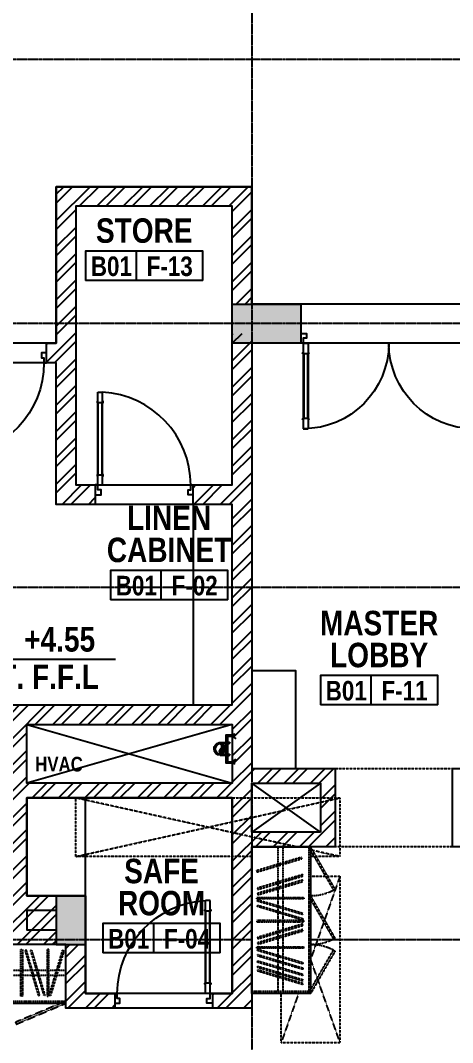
# Model space of a CAD drawing. Header units: millimetres. Extents: x -8500 to 104886, y -7800 to 56500.
# Drawn here: x 52185 to 56600, y 9248 to 19701 of the extents above; entities that cross this region are included whole.
import ezdxf
from ezdxf.enums import TextEntityAlignment as Align

# ---------------------------------------------------------------- set-up
doc = ezdxf.new("R2010")
doc.units = ezdxf.units.MM
doc.header["$LTSCALE"] = 10
doc.set_wipeout_variables(frame=1)
for name, pattern in [('1803 B01 Axis$0$CENTER2', [1.125, 0.75, -0.125, 0.125, -0.125]), ('1803 B01 b03$0$HIDDEN', [0.375, 0.25, -0.125]), ('HIDDEN', [0.375, 0.25, -0.125])]:
    doc.linetypes.add(name, pattern=pattern)
for name, color, linetype in [('1803 B01 Axis$0$AXIS-MEP', 8, '1803 B01 Axis$0$CENTER2'), ('1803 B01 b03$0$COLS-AR', 4, 'Continuous'), ('1803 B01 b03$0$COLS-HATCH-AR', 251, 'Continuous'), ('1803 B01 b03$0$DOOR-AR', 43, 'Continuous'), ('1803 B01 b03$0$FIX-AR', 45, 'Continuous'), ('1803 B01 b03$0$HIDDEN-AR', 43, '1803 B01 b03$0$HIDDEN'), ('1803 B01 b03$0$OPEN-AR', 1, 'Continuous'), ('1803 B01 b03$0$TAG-LVL-AR', 181, 'Continuous'), ('1803 B01 b03$0$TAG-ROOM-AR', 181, 'Continuous'), ('1803 B01 b03$0$TXT-AR', 3, 'Continuous'), ('1803 B01 b03$0$WALL-AR', 7, 'Continuous'), ('1803 B01 b03$0$WALL-CAV-AR', 1, 'Continuous'), ('CEILING', 7, 'Continuous'), ('ID-FUR', 1, 'Continuous'), ('ID-HATCH', 8, 'Continuous'), ('ID-SANITARY', 1, 'Continuous'), ('ID-WIPEOUT', 8, 'Continuous'), ('PIPE SUPPORT', 12, 'Continuous')]:
    doc.layers.add(name, color=color, linetype=linetype)
doc.layers.add('Rain water', color=201, linetype='Continuous', lineweight=9, true_color=0xd761ff)
doc.layers.add('SH - RWP', color=201, linetype='Continuous', lineweight=9, true_color=0xd761ff)
doc.styles.add('1803 B01 b03$0$ARABIC1', font='sarb.shx')
doc.styles.add('1803 B01 b03$0$BOLD-SOFT', font='swisscb.ttf')

# ---------------------------------------------------------------- blocks, each defined once
blk = doc.blocks.new('1803 B01 b03$0$1st cols')
at = {"layer": '1803 B01 b03$0$COLS-HATCH-AR'}
h = blk.add_hatch(color=256, dxfattribs=at)
h.dxf.hatch_style = 1
h.paths.add_polyline_path([(54350, 16800), (55050, 16800), (55050, 16400), (54350, 16400)])
h = blk.add_hatch(color=256, dxfattribs=at)
h.dxf.hatch_style = 1
h.paths.add_polyline_path([(52550, 10250), (52850, 10250), (52850, 10750), (52550, 10750)])
at = {"layer": '1803 B01 b03$0$COLS-AR'}
for points in [[(54350, 16800), (55050, 16800), (55050, 16400), (54350, 16400)], [(52550, 10250), (52850, 10250), (52850, 10750), (52550, 10750)]]:
    blk.add_lwpolyline(points, close=True, dxfattribs=at)
blk = doc.blocks.new('1803 B01 Axis$0$1803 B01 AXIS')
for p, q in [((54550, 55300), (54550, -5800)), ((85300, 19300), (-7300, 19300)), ((85300, 16600), (-7300, 16600)), ((85300, 13900), (-7300, 13900)), ((85300, 10300), (-7300, 10300))]:
    blk.add_line(p, q)
blk = doc.blocks.new('1803 B01 Axis')
at = {"layer": '1803 B01 Axis$0$AXIS-MEP'}
blk.add_blockref('1803 B01 Axis$0$1803 B01 AXIS', (0, 0), dxfattribs=at)
blk = doc.blocks.new('1803 B01 b03$0$LVL-TAG-100')
h = blk.add_hatch(color=256)
h.paths.add_polyline_path([(500, 0, 0.414214), (300, 200), (300, 0)])
h.paths.add_polyline_path([(300, 0), (100, 0, 0.414214), (300, -200)])
for p, q in [((300, -300), (300, 300)), ((0, 0), (600, 0)), ((600, 0), (2136, 0))]:
    blk.add_line(p, q)
blk.add_circle((300, 0), 200)
at = {"color": 2, "style": '1803 B01 b03$0$BOLD-SOFT'}
for tag, p in [('ELEVATION', (600, 78)), ('LEVEL', (600, -305))]:
    blk.add_attdef(tag, p, '', height=250, dxfattribs=at)
blk = doc.blocks.new('1803 B01 b03$0$ROOM NO-TAG-100')
for p, q in [((-0.8, 0), (-0.8, 3)), ((6, 0), (-6, 0))]:
    blk.add_line(p, q)
blk.add_lwpolyline([(6, 0), (6, 3), (-6, 3), (-6, 0)])
at = {"color": 3, "style": '1803 B01 b03$0$ARABIC1'}
for p in [(0, 20.48), (0, 17.71), (0, 14.91)]:
    blk.add_attdef('---', text='', height=2, dxfattribs=at).set_placement(p, align=Align.CENTER)
at = {"style": '1803 B01 b03$0$BOLD-SOFT'}
for p in [(0, 10.52), (0, 7.13), (0, 3.86)]:
    blk.add_attdef('///', text='', height=2.5, dxfattribs=at).set_placement(p, align=Align.CENTER)
at = {"color": 9, "style": '1803 B01 b03$0$BOLD-SOFT'}
for tag, p in [('B00', (-3.36, 0.46)), ('X00', (2.6, 0.46))]:
    blk.add_attdef(tag, text='', height=2, dxfattribs=at).set_placement(p, align=Align.CENTER)
blk = doc.blocks.new('1803 B01 b03$0$door 1000')
for p, q in [((25, 0), (25, 950)), ((25, 950), (75, 950)), ((75, 0), (75, 950)), ((25, 848), (30, 848)), ((30, 100), (30, 848)), ((30, 843), (70, 843)), ((70, 100), (70, 848)), ((70, 848), (75, 848)), ((30, 105), (70, 105)), ((25, 100), (30, 100)), ((70, 100), (75, 100)), ((25, 0), (75, 0))]:
    blk.add_line(p, q)
for points in [[(0, -100), (60, -100), (60, -50), (25, -50), (25, 0), (0, 0)], [(1000, -100), (950, -100), (950, -50), (975, -50), (975, 0), (1000, 0)]]:
    blk.add_lwpolyline(points)
for centre, radius, start, end in [((23, -1), 952, 0.0432, 86.8814), ((27, 849), 8.32, 103.0783, 256.9217), ((73, 849), 8.32, 283.0783, 76.9217), ((27, 100), 8.32, 103.0783, 256.9217), ((73, 100), 8.32, 283.0783, 76.9217)]:
    blk.add_arc(centre, radius, start, end)
blk = doc.blocks.new('1803 B01 b03$0$1804 B03 b01$0$DR 1800')
for p, q in [((25, 0), (25, -875)), ((25, 0), (75, 0)), ((75, 0), (75, -875)), ((1725, 0), (1725, -875)), ((1775, 0), (1725, 0)), ((1775, 0), (1775, -875)), ((25, -100), (30, -100)), ((30, -100), (30, -773)), ((70, -100), (70, -773)), ((70, -100), (75, -100)), ((1730, -100), (1725, -100)), ((1730, -100), (1730, -773)), ((1770, -100), (1770, -773)), ((1775, -100), (1770, -100)), ((30, -105), (70, -105)), ((1770, -105), (1730, -105)), ((25, -773), (30, -773)), ((30, -768), (70, -768)), ((70, -773), (75, -773)), ((1730, -773), (1725, -773)), ((1770, -768), (1730, -768)), ((1775, -773), (1770, -773)), ((25, -875), (75, -875)), ((1775, -875), (1725, -875))]:
    blk.add_line(p, q)
for points in [[(0, 100), (58, 100), (58, 50), (25, 50), (25, 0), (0, 0)], [(1800, 100), (1742, 100), (1742, 50), (1775, 50), (1775, 0), (1800, 0)]]:
    blk.add_lwpolyline(points)
for centre, radius, start, end in [((25, 0), 875, 270, 0), ((1775, 0), 875, 180, 270), ((27, -100), 8.32, 103.0783, 256.9217), ((73, -100), 8.32, 283.0783, 76.9217), ((1727, -100), 8.32, 103.0783, 256.9217), ((1773, -100), 8.32, 283.0783, 76.9217), ((27, -774), 8.32, 103.0783, 256.9217), ((73, -774), 8.32, 283.0783, 76.9217), ((1727, -774), 8.32, 103.0783, 256.9217), ((1773, -774), 8.32, 283.0783, 76.9217)]:
    blk.add_arc(centre, radius, start, end)
blk = doc.blocks.new('*U133')
blk.add_wipeout([(0, 450), (0, 0), (-1000, 0), (-1000, 450)]).dxf.layer = 'ID-WIPEOUT'
blk.add_lwpolyline([(0, 0), (-1000, 0), (-1000, 450), (0, 450)], close=True)
blk = doc.blocks.new('*U154')
blk.add_wipeout([(0, 600), (0, 0), (-1500, 0), (-1500, 600)]).dxf.layer = 'ID-WIPEOUT'
blk.add_lwpolyline([(0, 0), (-1500, 0), (-1500, 600), (0, 600)], close=True)
blk = doc.blocks.new('*X209')
at = {"color": 0}
for p, q in [((113.6, 341.5), (113.7, 341.6)), ((113.7, 341.4), (114.3, 342)), ((113.8, 341.4), (114.3, 341.8)), ((113.9, 341.3), (114.3, 341.7)), ((114, 341.2), (114.3, 341.5)), ((114.1, 341.1), (114.3, 341.3)), ((114.2, 341), (114.3, 341.1)), ((114.3, 340.9), (114.3, 340.9))]:
    blk.add_line(p, q, dxfattribs=at)
blk = doc.blocks.new('fgdsgretr')
at = {"layer": 'PIPE SUPPORT', "lineweight": -3}
for p, q in [((-31800915, -21798536, 0), (-31800913, -21798534, 0)), ((-31800915, -21798545, 0), (-31800915, -21798536, 0)), ((-31800897, -21798545, 0), (-31800915, -21798545, 0)), ((-31800915, -21798546, 0), (-31800915, -21798545, 0)), ((-31800915, -21798547, 0), (-31800915, -21798546, 0)), ((-31800899, -21798534, 0), (-31800913, -21798534, 0)), ((-31800910, -21798525, 0), (-31800908, -21798524, 0)), ((-31800910, -21798525, 0), (-31800910, -21798534, 0)), ((-31800903, -21798524, 0), (-31800908, -21798524, 0)), ((-31800908, -21798545, 0), (-31800908, -21798538, 0)), ((-31800902, -21798525, 0), (-31800903, -21798524, 0)), ((-31800903, -21798538, 0), (-31800903, -21798545, 0)), ((-31800902, -21798525, 0), (-31800902, -21798534, 0)), ((-31800897, -21798536, 0), (-31800899, -21798534, 0)), ((-31800897, -21798545, 0), (-31800897, -21798536, 0)), ((-31800896, -21798546, 0), (-31800897, -21798545, 0)), ((-31800896, -21798547, 0), (-31800896, -21798546, 0)), ((-31800793, -21798546, 0), (-31800792, -21798545, 0)), ((-31800793, -21798547, 0), (-31800793, -21798546, 0)), ((-31800792, -21798536, 0), (-31800790, -21798534, 0)), ((-31800792, -21798545, 0), (-31800792, -21798536, 0)), ((-31800775, -21798545, 0), (-31800792, -21798545, 0)), ((-31800777, -21798534, 0), (-31800790, -21798534, 0)), ((-31800787, -21798525, 0), (-31800786, -21798524, 0)), ((-31800787, -21798525, 0), (-31800787, -21798534, 0)), ((-31800781, -21798524, 0), (-31800786, -21798524, 0)), ((-31800786, -21798545, 0), (-31800786, -21798538, 0)), ((-31800779, -21798525, 0), (-31800781, -21798524, 0)), ((-31800781, -21798538, 0), (-31800781, -21798545, 0)), ((-31800779, -21798525, 0), (-31800779, -21798534, 0)), ((-31800775, -21798536, 0), (-31800777, -21798534, 0)), ((-31800775, -21798545, 0), (-31800775, -21798536, 0)), ((-31800774, -21798546, 0), (-31800775, -21798545, 0)), ((-31800774, -21798547, 0), (-31800774, -21798546, 0)), ((-31800910, -21798621, 0), (-31800910, -21798560, 0)), ((-31800902, -21798592, 0), (-31800910, -21798592, 0)), ((-31800910, -21798604, 0), (-31800902, -21798604, 0)), ((-31800902, -21798619, 0), (-31800902, -21798560, 0)), ((-31800787, -21798619, 0), (-31800787, -21798560, 0)), ((-31800787, -21798592, 0), (-31800779, -21798592, 0)), ((-31800779, -21798604, 0), (-31800787, -21798604, 0)), ((-31800779, -21798621, 0), (-31800779, -21798560, 0))]:
    blk.add_line(p, q, dxfattribs=at)
for centre, radius, start, end in [((-31800915, -21798540, 0), 6.59, 15.7923, 59.2561), ((-31800906, -21798525, 0), 6.12, 225.7324, 259.057), ((-31800907, -21798526, 0), 6.12, 242.8391, 259.057), ((-31800905, -21798522, 0), 4.84, 206.5263, 256.8201), ((-31800905, -21798524, 0), 4.83, 206.4189, 256.7878), ((-31800915, -21798544, 0), 13, 46.7187, 58.8099), ((-31800903, -21798539, 0), 5.65, 125.4061, 172.7073), ((-31800904, -21798522, 0), 2.53, 204.835, 250.1048), ((-31800913, -21798537, 0), 8.97, 21.2252, 49.0426), ((-31800903, -21798518, 0), 6.12, 248.1121, 259.057), ((-31800912, -21798536, 0), 11.5, 20.8782, 55.7036), ((-31800913, -21798538, 0), 11.4, 22.667, 55.5622), ((-31800909, -21798540, 0), 6.59, 15.7923, 59.5399), ((-31800912, -21798536, 0), 13, 38.8166, 58.8099), ((-31800911, -21798535, 0), 13, 42.8195, 58.8099), ((-31800897, -21798540, 0), 6.59, 120.7439, 164.2077), ((-31800792, -21798540, 0), 6.59, 15.7923, 59.2561), ((-31800782, -21798522, 0), 4.84, 206.5263, 256.8201), ((-31800783, -21798524, 0), 4.83, 206.4189, 256.7878), ((-31800783, -21798525, 0), 6.12, 225.7324, 259.057), ((-31800785, -21798526, 0), 6.12, 242.8391, 259.057), ((-31800793, -21798544, 0), 13, 46.7187, 58.8099), ((-31800781, -21798539, 0), 5.65, 125.4061, 172.7073), ((-31800782, -21798522, 0), 2.53, 204.835, 250.1048), ((-31800790, -21798536, 0), 11.5, 20.8782, 55.7036), ((-31800790, -21798538, 0), 11.4, 22.667, 55.5622), ((-31800790, -21798537, 0), 8.97, 21.2252, 49.0426), ((-31800787, -21798540, 0), 6.59, 15.7923, 59.5399), ((-31800781, -21798518, 0), 6.12, 248.1121, 259.057), ((-31800789, -21798536, 0), 13, 38.8166, 58.8099), ((-31800789, -21798535, 0), 13, 42.8195, 58.8099), ((-31800774, -21798540, 0), 6.59, 120.7439, 164.2077), ((-31800913, -21798588, 0), 19.7, 54.3545, 79.9086), ((-31800913, -21798594, 0), 19.7, 54.3545, 79.9086), ((-31800913, -21798600, 0), 19.7, 54.3545, 79.9086), ((-31800896, -21798562, 0), 26.9, 239.3307, 258.3101), ((-31800845, -21798619, 0), 65.2, 180, 270), ((-31800888, -21798552, 0), 24.2, 234.3545, 234.9241), ((-31800888, -21798558, 0), 24.2, 234.3545, 234.9241), ((-31800888, -21798564, 0), 24.2, 234.3545, 234.9241), ((-31800845, -21798619, 0), 57.1, 180, 270), ((-31800845, -21798619, 0), 57.1, 270, 0), ((-31800845, -21798619, 0), 65.2, 270, 0), ((-31800793, -21798562, 0), 26.9, 281.6899, 300.6693), ((-31800776, -21798588, 0), 19.7, 100.0914, 125.6455), ((-31800801, -21798552, 0), 24.2, 305.0759, 305.6455), ((-31800776, -21798594, 0), 19.7, 100.0914, 125.6455), ((-31800801, -21798558, 0), 24.2, 305.0759, 305.6455), ((-31800776, -21798600, 0), 19.7, 100.0914, 125.6455), ((-31800801, -21798564, 0), 24.2, 305.0759, 305.6455)]:
    blk.add_arc(centre, radius, start, end, dxfattribs=at)
at = {"layer": 'PIPE SUPPORT', "lineweight": -3, "xscale": 4.727677600735238, "yscale": 4.727677600735238, "zscale": 4.727677600735238, "rotation": 89.99999999999996}
for p in [(-31799295, -21799075, 0), (-31799288, -21799075, 0), (-31799172, -21799075, 0), (-31799165, -21799075, 0)]:
    blk.add_blockref('*X209', p, dxfattribs=at)
blk = doc.blocks.new('A$C4B8E26CD')
at = {"layer": 'Rain water'}
blk.add_hatch(color=256, dxfattribs=at).paths.add_polyline_path([(0, 2, -1), (0, -2, 0.417357), (0, 0, -0.417357)])
for radius in [2.23, 2]:
    blk.add_circle((0, 0), radius, dxfattribs=at)
for centre, start, end in [((0.99, 1), 134.6929, 225.3071), ((-0.99, -1), 314.6929, 45.3071)]:
    blk.add_arc(centre, 1.41, start, end, dxfattribs=at)

msp = doc.modelspace()

# ---------------------------------------------------------------- hatches: boundary and pattern name
at = {"layer": 'ID-HATCH'}
h = msp.add_hatch(dxfattribs=at)
h.set_pattern_fill('ANSI32', color=256, scale=20)
h.set_pattern_definition([(45, (11000, 350), (-134.70384, 134.70384), []), (45, (11089.8, 350), (-134.70384, 134.70384), [])])
h.paths.add_polyline_path([(52950, 14950), (52750, 14950), (52750, 17800), (54350, 17800), (54350, 16800), (54550, 16800), (54550, 18000), (52550, 18000), (52550, 16400), (52450, 16400), (52450, 16200), (52550, 16200), (52550, 14750), (52950, 14750)])
h = msp.add_hatch(dxfattribs=at)
h.set_pattern_fill('ANSI32', color=256, scale=20)
h.set_pattern_definition([(45, (11000, 350), (-134.7038, 134.7038), []), (45, (11089.8, 350), (-134.7038, 134.7038), [])])
h.paths.add_polyline_path([(52850, 10250), (52650, 10250), (52650, 9600), (53150, 9600), (53150, 9750), (52850, 9750)])

# ---------------------------------------------------------------- linework, layer by layer
at = {"layer": '1803 B01 b03$0$FIX-AR'}
for p, q in [((53950, 14750), (53950, 12700)), ((52850, 10750), (52850, 11750))]:
    msp.add_line(p, q, dxfattribs=at)
at = {"layer": '1803 B01 b03$0$HIDDEN-AR'}
for p, q in [((55400, 12050), (56600, 12050)), ((52750, 11150), (55450, 11750)), ((55450, 11150), (52750, 11750)), ((56600, 11250), (55400, 11250)), ((55450, 10950), (54850, 9250)), ((55450, 9250), (54850, 10950)), ((54850, 10950), (55450, 10950)), ((54850, 9250), (55450, 9250))]:
    msp.add_line(p, q, dxfattribs=at)
for points in [[(52750, 11750), (55450, 11750), (55450, 11150)], [(55450, 11150), (52750, 11150), (52750, 11750)], [(54850, 9250), (54850, 10950)], [(55450, 10950), (55450, 9250)]]:
    msp.add_lwpolyline(points, dxfattribs=at)
at = {"layer": '1803 B01 b03$0$OPEN-AR'}
for p, q in [((54350, 12500), (52250, 11900)), ((52250, 12500), (54350, 11900)), ((55250, 11900), (54550, 11400)), ((55250, 11400), (54550, 11900))]:
    msp.add_line(p, q, dxfattribs=at)
for points in [[(52250, 12500), (54350, 12500), (54350, 11900), (52250, 11900)], [(55250, 11400), (54550, 11400), (54550, 11900), (55250, 11900)]]:
    msp.add_lwpolyline(points, close=True, dxfattribs=at)
at = {"layer": '1803 B01 b03$0$WALL-AR'}
for points in [[(52100, 12700), (54350, 12700), (54350, 14750), (53950, 14750), (53950, 14950), (54350, 14950), (54350, 17800), (52750, 17800), (52750, 14950), (52950, 14950), (52950, 14750), (52550, 14750), (52550, 16200), (52450, 16200), (52450, 16400), (52550, 16400), (52550, 18000), (54550, 18000), (54550, 16800), (55050, 16800), (55050, 16400), (54550, 16400), (54550, 12050), (55400, 12050), (55400, 11250), (54550, 11250), (54550, 9600), (54150, 9600), (54150, 9750), (54350, 9750), (54350, 11750), (52250, 11750), (52250, 10750), (52850, 10750), (52850, 9750), (53150, 9750), (53150, 9600), (52650, 9600), (52650, 10250), (48350, 10250)], [(57450, 11250), (56600, 11250), (56600, 12050), (57450, 12050)]]:
    msp.add_lwpolyline(points, dxfattribs=at)
at = {"layer": '1803 B01 b03$0$WALL-CAV-AR'}
msp.add_lwpolyline([(52550, 10600), (52250, 10600), (52250, 10400), (52550, 10400)], dxfattribs=at)
at = {"layer": 'CEILING'}
msp.add_lwpolyline([(54350, 35400), (54350, 26300), (63150, 26300), (63150, 18000), (57450, 18000), (57450, 16800), (54550, 16800), (54550, 18000), (52550, 18000), (52550, 16400), (51200, 16400), (51200, 26300), (51350, 26300), (51350, 26600)], dxfattribs=at)
for points in [[(52750, 14950), (54350, 14950), (54350, 17800), (52750, 17800)], [(51350, 16200), (51350, 13650), (50350, 13650), (50350, 12200), (50800, 12200), (50800, 12000), (50550, 12000), (50550, 10550), (52100, 10550), (52100, 12700), (54350, 12700), (54350, 14750), (52550, 14750), (52550, 16200)], [(52250, 11750), (54350, 11750), (54350, 9750), (52850, 9750), (52850, 10750), (52250, 10750)]]:
    msp.add_lwpolyline(points, close=True, dxfattribs=at)
at = {"layer": 'ID-FUR', "color": 8, "linetype": 'HIDDEN', "ltscale": 0.5}
for p, q in [((52650, 9985), (48350, 9985)), ((52650, 9935), (48350, 9935)), ((48350, 9670), (52650, 9670))]:
    msp.add_line(p, q, dxfattribs=at)
at = {"layer": 'ID-FUR'}
msp.add_line((48350, 9650), (52650, 9650), dxfattribs=at)
at = {"layer": 'ID-FUR', "color": 8, "linetype": 'HIDDEN', "ltscale": 0.5}
for points in [[(52205, 10199), (52205, 9721), (52190, 9721), (52190, 10199), (52205, 10199)], [(52232, 10188), (52368, 9728), (52382, 9732), (52246, 10192), (52232, 10188)], [(52287, 10188), (52424, 9728), (52438, 9732), (52301, 10192), (52287, 10188)], [(52459, 10199), (52459, 9721), (52474, 9721), (52474, 10199), (52459, 10199)], [(52630, 10188), (52493, 9728), (52479, 9732), (52616, 10192), (52630, 10188)]]:
    msp.add_lwpolyline(points, dxfattribs=at)
msp.add_lwpolyline([(52645, 9669), (52135, 9455), (52142, 9436), (52650, 9650)], close=True, dxfattribs=at)
at = {"layer": 'PIPE SUPPORT', "linetype": 'ByBlock'}
for p, q in [((54300, 12381), (54350, 12381)), ((54300, 12119), (54350, 12119))]:
    msp.add_line(p, q, dxfattribs=at)
for points in [[(54350, 12106), (54287, 12106), (54287, 12394), (54350, 12394)], [(54287, 12119), (54287, 12381)], [(54300, 12381), (54300, 12119)], [(54300, 12381), (54300, 12119)], [(54350, 12381), (54382, 12359), (54356, 12387), (54373, 12403), (54350, 12394)], [(54350, 12381), (54382, 12359), (54356, 12387), (54373, 12403), (54350, 12394)], [(54350, 12119), (54382, 12141), (54356, 12113), (54373, 12097), (54350, 12106)], [(54350, 12119), (54382, 12141), (54356, 12113), (54373, 12097), (54350, 12106)]]:
    msp.add_lwpolyline(points, dxfattribs=at)

# ---------------------------------------------------------------- block references
at = {"layer": '1803 B01 b03$0$DOOR-AR', "xscale": -1}
for name, p in [('1803 B01 b03$0$1804 B03 b01$0$DR 1800', (56849, 16400)), ('1803 B01 b03$0$door 1000', (54150, 9750))]:
    msp.add_blockref(name, p, dxfattribs=at)
at = {"layer": '1803 B01 b03$0$DOOR-AR', "xscale": -1, "rotation": 180}
msp.add_blockref('1803 B01 b03$0$door 1000', (51450, 16200), dxfattribs=at)
at = {"layer": '1803 B01 b03$0$DOOR-AR'}
msp.add_blockref('1803 B01 b03$0$door 1000', (52950, 14950), dxfattribs=at)
at = {"layer": '1803 B01 b03$0$TAG-LVL-AR'}
msp.add_blockref('1803 B01 b03$0$LVL-TAG-100', (51019, 13168), dxfattribs=at).add_auto_attribs({'ELEVATION': 'EL.  +4.55', 'LEVEL': '1ST. F.F.L'})
at = {"layer": '1803 B01 b03$0$TAG-ROOM-AR'}
ref = msp.add_blockref('1803 B01 b03$0$ROOM NO-TAG-100', (53450, 17041), dxfattribs=dict(at, xscale=100, yscale=100, zscale=100))
ref.add_attrib('X00', 'F-13', dxfattribs={"layer": '0', "color": 9, "height": 200, "style": '1803 B01 b03$0$BOLD-SOFT'}).set_placement((53710, 17087), align=Align.CENTER)
ref.add_attrib('B00', 'B01', dxfattribs={"layer": '0', "color": 9, "height": 200, "style": '1803 B01 b03$0$BOLD-SOFT'}).set_placement((53114, 17087), align=Align.CENTER)
ref.add_attrib('///', 'STORE', dxfattribs={"layer": '0', "height": 250, "style": '1803 B01 b03$0$BOLD-SOFT'}).set_placement((53450, 17427), align=Align.CENTER)
ref = msp.add_blockref('1803 B01 b03$0$ROOM NO-TAG-100', (53704, 13776), dxfattribs=dict(at, xscale=100, yscale=100, zscale=100))
ref.add_attrib('X00', 'F-02', dxfattribs={"layer": '0', "color": 9, "height": 200, "style": '1803 B01 b03$0$BOLD-SOFT'}).set_placement((53965, 13821), align=Align.CENTER)
ref.add_attrib('B00', 'B01', dxfattribs={"layer": '0', "color": 9, "height": 200, "style": '1803 B01 b03$0$BOLD-SOFT'}).set_placement((53369, 13821), align=Align.CENTER)
ref.add_attrib('///', 'CABINET', dxfattribs={"layer": '0', "height": 250, "style": '1803 B01 b03$0$BOLD-SOFT'}).set_placement((53704, 14161), align=Align.CENTER)
ref.add_attrib('///', 'LINEN', dxfattribs={"layer": '0', "height": 250, "style": '1803 B01 b03$0$BOLD-SOFT'}).set_placement((53704, 14489), align=Align.CENTER)
ref = msp.add_blockref('1803 B01 b03$0$ROOM NO-TAG-100', (55850, 12700), dxfattribs=dict(at, xscale=100, yscale=100, zscale=100))
ref.add_attrib('X00', 'F-11', dxfattribs={"layer": '0', "color": 9, "height": 200, "style": '1803 B01 b03$0$BOLD-SOFT'}).set_placement((56110, 12746), align=Align.CENTER)
ref.add_attrib('B00', 'B01', dxfattribs={"layer": '0', "color": 9, "height": 200, "style": '1803 B01 b03$0$BOLD-SOFT'}).set_placement((55514, 12746), align=Align.CENTER)
ref.add_attrib('///', 'LOBBY', dxfattribs={"layer": '0', "height": 250, "style": '1803 B01 b03$0$BOLD-SOFT'}).set_placement((55850, 13086), align=Align.CENTER)
ref.add_attrib('///', 'MASTER', dxfattribs={"layer": '0', "height": 250, "style": '1803 B01 b03$0$BOLD-SOFT'}).set_placement((55850, 13413), align=Align.CENTER)
ref = msp.add_blockref('1803 B01 b03$0$ROOM NO-TAG-100', (53627, 10164), dxfattribs=dict(at, xscale=100, yscale=100, zscale=100))
ref.add_attrib('X00', 'F-04', dxfattribs={"layer": '0', "color": 9, "height": 200, "style": '1803 B01 b03$0$BOLD-SOFT'}).set_placement((53887, 10209), align=Align.CENTER)
ref.add_attrib('B00', 'B01', dxfattribs={"layer": '0', "color": 9, "height": 200, "style": '1803 B01 b03$0$BOLD-SOFT'}).set_placement((53291, 10209), align=Align.CENTER)
ref.add_attrib('///', 'ROOM', dxfattribs={"layer": '0', "height": 250, "style": '1803 B01 b03$0$BOLD-SOFT'}).set_placement((53627, 10549), align=Align.CENTER)
ref.add_attrib('///', 'SAFE', dxfattribs={"layer": '0', "height": 250, "style": '1803 B01 b03$0$BOLD-SOFT'}).set_placement((53627, 10877), align=Align.CENTER)
at = {"layer": 'ID-FUR', "color": 8, "linetype": 'HIDDEN', "ltscale": 0.5}
msp.add_blockref('1803 B01 Axis', (0, 0), dxfattribs=at)
at = {"layer": 'PIPE SUPPORT', "color": 5, "linetype": 'Continuous', "lineweight": 53, "ltscale": 0.6, "xscale": -1, "rotation": 270}
msp.add_blockref('fgdsgretr', (21852847, 31813096, 0), dxfattribs=at)
msp.add_blockref('fgdsgretr', (21852847, 31813096, 0), dxfattribs=at)
at = {"layer": 'SH - RWP', "linetype": 'ByBlock', "lineweight": 40, "ltscale": 1e-05, "extrusion": (0, 0, -1), "xscale": 24.75743759813302, "yscale": 24.75743759813302, "zscale": -24.75743759813302, "rotation": 180}
msp.add_blockref('A$C4B8E26CD', (-54227, 12251, 0), dxfattribs=at)

# ---------------------------------------------------------------- texts
at = {"layer": '1803 B01 b03$0$TXT-AR', "style": '1803 B01 b03$0$BOLD-SOFT'}
msp.add_text('HVAC', height=150, dxfattribs=at).set_placement((52336, 12020))

# ---------------------------------------------------------------- next in the draw order: block references
at = {"layer": 'ID-SANITARY', "xscale": -1, "rotation": 90}
msp.add_blockref('*U133', (55000, 12050), dxfattribs=at)
at = {"layer": 'ID-SANITARY', "rotation": 90.00000000000006}
msp.add_blockref('*U154', (55150, 11250), dxfattribs=at)

# ---------------------------------------------------------------- next in the draw order: hatches: boundary and pattern name
at = {"layer": 'ID-HATCH'}
h = msp.add_hatch(dxfattribs=at)
h.set_pattern_fill('ANSI32', color=256, scale=20)
h.set_pattern_definition([(45, (11000, 350), (-134.70384, 134.70384), []), (45, (11089.8, 350), (-134.70384, 134.70384), [])])
h.paths.add_polyline_path([(52100, 10550), (45150, 10550), (45150, 10250), (46950, 10250), (46950, 9050), (47250, 9050), (48350, 9050), (48350, 10250), (48150, 10250), (48150, 9350), (47250, 9350), (47250, 10250), (47900, 10250), (52550, 10250), (52550, 10750), (52250, 10750), (52250, 11750), (54350, 11750), (54350, 9750), (54150, 9750), (54150, 9600), (54550, 9600), (54550, 11250), (55400, 11250), (55400, 12050), (54550, 12050), (54550, 16500), (54350, 16500), (54350, 14950), (53950, 14950), (53950, 14750), (54350, 14750), (54350, 11900), (55250, 11900), (55250, 11400), (54550, 11400), (54550, 11900), (52250, 11900), (52250, 12500), (54350, 12500), (54350, 12700), (52100, 12700)])

# ---------------------------------------------------------------- next in the draw order: linework, layer by layer
at = {"layer": 'CEILING'}
msp.add_lwpolyline([(58150, 8500), (58150, 9700), (57450, 9700), (57450, 11250), (56600, 11250), (56600, 12050), (57450, 12050), (57450, 14100), (57350, 14100), (57350, 16400), (54550, 16400), (54550, 12050), (55400, 12050), (55400, 11250), (54550, 11250), (54550, 9600), (52650, 9600), (52650, 10250), (48350, 10250), (48350, 9050)], dxfattribs=at)
at = {"layer": 'ID-FUR', "color": 8, "linetype": 'HIDDEN', "ltscale": 0.5}
for p, q in [((54815, 11250), (54815, 9770)), ((54865, 11250), (54865, 9770))]:
    msp.add_line(p, q, dxfattribs=at)
for points in [[(55130, 11250), (55130, 9770), (54550, 9770)], [(54601, 10992), (55061, 11128), (55057, 11142), (54598, 11006), (54601, 10992)], [(54612, 10814), (55072, 10951), (55068, 10965), (54608, 10828), (54612, 10814)], [(54612, 10759), (55072, 10895), (55068, 10909), (54608, 10773), (54612, 10759)], [(54601, 10731), (55079, 10731), (55079, 10717), (54601, 10717), (54601, 10731)], [(54612, 10707), (55072, 10571), (55068, 10557), (54608, 10693), (54612, 10707)], [(54612, 10652), (55072, 10515), (55068, 10501), (54608, 10638), (54612, 10652)], [(54601, 10481), (55079, 10481), (55079, 10496), (54601, 10496), (54601, 10481)], [(54612, 10309), (55072, 10446), (55068, 10460), (54608, 10323), (54612, 10309)], [(54612, 10254), (55072, 10390), (55068, 10404), (54608, 10268), (54612, 10254)], [(54601, 10227), (55079, 10227), (55079, 10212), (54601, 10212), (54601, 10227)], [(54612, 10202), (55072, 10066), (55068, 10052), (54608, 10188), (54612, 10202)], [(54612, 10147), (55072, 10010), (55068, 9996), (54608, 10133), (54612, 10147)], [(54612, 10083), (55072, 9947), (55068, 9933), (54608, 10069), (54612, 10083)], [(54612, 10028), (55072, 9891), (55068, 9877), (54608, 10014), (54612, 10028)], [(54612, 9992), (55072, 9855), (55068, 9841), (54608, 9978), (54612, 9992)]]:
    msp.add_lwpolyline(points, dxfattribs=at)
for points in [[(55150, 11250), (55133, 11240), (55383, 10807), (55400, 10817)], [(55150, 10750), (55133, 10740), (55383, 10307), (55400, 10317)], [(55150, 9750), (55133, 9760), (55383, 10193), (55400, 10183)]]:
    msp.add_lwpolyline(points, close=True, dxfattribs=at)
for centre, start, end in [((55150, 11254), 270, 297.5237), ((55150, 10754), 270, 297.5237), ((55150, 9746), 62.4763, 90)]:
    msp.add_arc(centre, 504, start, end, dxfattribs=at)

# ---------------------------------------------------------------- next in the draw order: block references
at = {"layer": '1803 B01 b03$0$COLS-AR'}
msp.add_blockref('1803 B01 b03$0$1st cols', (0, 0), dxfattribs=at)

doc.saveas('drawing.dxf')
